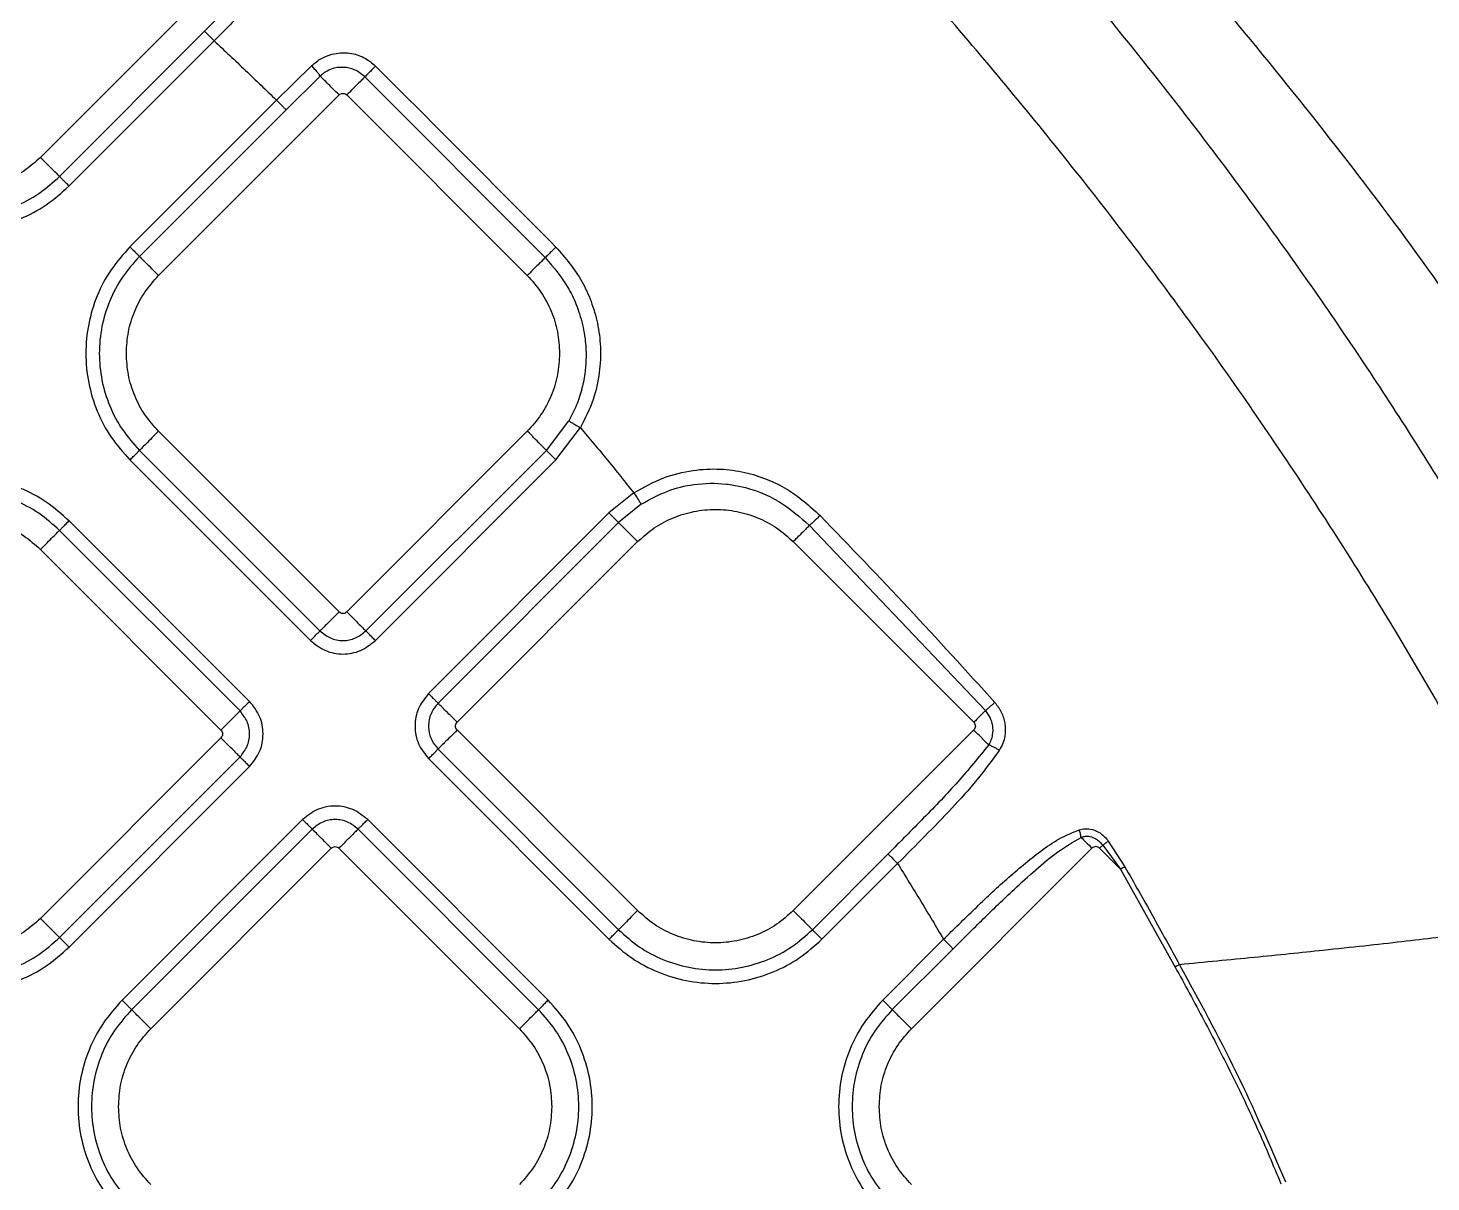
# Model space of a CAD drawing. Extents: x 939 to 1039, y 781 to 934.
# Drawn here: x 1001.9 to 1007.02, y 850.62 to 854.83 of the extents above; entities that cross this region are included whole.
import ezdxf

# ---------------------------------------------------------------- set-up
doc = ezdxf.new("R2010")
doc.units = 0
doc.header["$MEASUREMENT"] = 0
doc.layers.add('1', color=4, linetype='Continuous')

# ---------------------------------------------------------------- blocks, each defined once
blk = doc.blocks.new('Envoy')
at = {"layer": '1', "color": 3, "linetype": 'Continuous', "lineweight": 25}
for p, q in [((63.9481, 55.8416), (63.2892, 55.1827)), ((64.017, 55.7727), (63.8885, 55.6426)), ((63.359, 55.113), (63.8885, 55.6426)), ((63.3938, 55.0782), (63.9234, 55.6077)), ((64.1509, 55.3912), (64.2789, 55.517)), ((64.1858, 55.3563), (64.3103, 55.4794)), ((64.4736, 55.4764), (65.1317, 54.8168)), ((63.7204, 54.7515), (64.3793, 55.4104)), ((64.4076, 55.4104), (65.0664, 54.7515)), ((64.1509, 55.3912), (63.6159, 54.8561)), ((64.1858, 55.3563), (63.6507, 54.8213)), ((64.3793, 53.5246), (63.7204, 54.1834)), ((65.0664, 54.1834), (64.4076, 53.5246)), ((65.1361, 54.1137), (65.2177, 54.2209)), ((65.171, 54.0788), (65.2606, 54.1966)), ((63.6159, 54.0788), (64.2747, 53.42)), ((63.6507, 54.1137), (64.3096, 53.4548)), ((64.4773, 53.4548), (65.1361, 54.1137)), ((64.5122, 53.42), (65.171, 54.0788)), ((65.4555, 53.9586), (65.3645, 53.8853)), ((65.3645, 53.8853), (64.7057, 53.2265)), ((65.4822, 53.9172), (65.3994, 53.8504)), ((64.0178, 53.1631), (63.3589, 53.8219)), ((64.0526, 53.1979), (63.3938, 53.8568)), ((65.3994, 53.8504), (64.7406, 53.1916)), ((66.096, 53.8394), (66.7387, 53.1645)), ((64.8103, 53.1218), (65.4691, 53.7807)), ((66.0372, 53.7807), (66.6961, 53.1218)), ((63.2892, 53.7522), (63.948, 53.0933)), ((63.948, 53.0651), (63.2892, 52.4062)), ((65.4691, 52.4347), (64.8103, 53.0936)), ((66.6961, 53.0936), (66.0372, 52.4347)), ((64.7406, 53.0238), (65.3994, 52.365)), ((63.3589, 52.3365), (64.0178, 52.9953)), ((63.3938, 52.3016), (64.0526, 52.9605)), ((64.7057, 52.989), (65.3645, 52.3302)), ((64.2462, 52.7669), (63.5874, 52.1081)), ((65.1425, 52.1081), (64.4837, 52.7669)), ((64.281, 52.7321), (63.6222, 52.0732)), ((65.1076, 52.0732), (64.4488, 52.7321)), ((63.6919, 52.0035), (64.3508, 52.6623)), ((64.379, 52.6623), (65.0379, 52.0035)), ((67.1273, 52.6624), (66.4684, 52.0035)), ((67.1666, 52.6734), (67.1556, 52.6624)), ((67.2321, 52.5858), (67.1556, 52.6624)), ((67.1666, 52.6734), (67.2321, 52.5858)), ((67.1872, 52.6878), (67.2473, 52.5947)), ((66.107, 52.365), (66.3832, 52.6413)), ((66.1418, 52.3302), (66.4181, 52.6064)), ((67.2321, 52.5858), (67.4311, 52.2289)), ((66.5858, 52.3301), (66.3639, 52.1081)), ((66.6207, 52.2952), (66.3987, 52.0733))]:
    blk.add_line(p, q, dxfattribs=at)
for points, knots in [([(72.7313, 54.2603), (72.6546, 54.4406), (72.5038, 54.7955), (72.2499, 55.3062), (71.9953, 55.8054), (71.7358, 56.3022), (71.459, 56.7972), (71.1405, 57.3175), (70.7769, 57.8541), (70.3661, 58.4011), (69.9334, 58.9277), (69.4813, 59.4351), (68.9719, 59.965), (68.3999, 60.5123), (67.7586, 61.0704), (67.0871, 61.5964), (66.4626, 62.03), (65.8981, 62.3808), (65.4073, 62.6611), (64.9138, 62.9264), (64.4154, 63.1865), (63.9031, 63.4437), (63.5459, 63.5943), (63.3647, 63.6707)], [0, 0, 0, 0, 0.043075, 0.084792, 0.125367, 0.166341, 0.208133, 0.250178, 0.300543, 0.350671, 0.400588, 0.450369, 0.50006, 0.562146, 0.624384, 0.686899, 0.749638, 0.791506, 0.833112, 0.873998, 0.914771, 0.956766, 1, 1, 1, 1]), ([(70.004, 54.9657), (69.8903, 55.1736), (69.6649, 55.5857), (69.2912, 56.1818), (68.8856, 56.7546), (68.4472, 57.308), (67.9805, 57.8433), (67.4889, 58.3595), (66.9754, 58.8545), (66.4427, 59.3256), (65.8915, 59.7689), (65.3209, 60.181), (64.7279, 60.5627), (64.3181, 60.7942), (64.1118, 60.9108)], [0, 0, 0, 0, 0.0837733, 0.1660237, 0.2485669, 0.3317658, 0.4154841, 0.4995326, 0.5836663, 0.6675235, 0.750818, 0.8336197, 0.9162229, 1, 1, 1, 1]), ([(61.6039, 60.1101), (61.7981, 60.0167), (62.1926, 59.8271), (62.773, 59.5035), (63.3487, 59.1494), (63.9133, 58.7656), (64.4647, 58.3551), (65.0015, 57.9194), (65.5216, 57.4605), (66.0235, 56.9803), (66.5055, 56.4804), (66.9663, 55.9622), (67.4045, 55.4269), (67.818, 54.8761), (68.2049, 54.312), (68.562, 53.7369), (68.8884, 53.1576), (69.0799, 52.7639), (69.1743, 52.5699)], [0, 0, 0, 0, 0.059957, 0.121714, 0.184187, 0.2468, 0.309854, 0.373129, 0.436451, 0.499844, 0.56322, 0.626514, 0.689771, 0.752933, 0.815787, 0.878246, 0.940012, 1, 1, 1, 1]), ([(64.3705, 59.9211), (64.5101, 59.8133), (64.7953, 59.5932), (65.2206, 59.2412), (65.6399, 58.878), (66.0504, 58.5057), (66.4505, 58.1279), (66.846, 57.7391), (67.2343, 57.3418), (67.6109, 56.9408), (67.9851, 56.5253), (68.3492, 56.1013), (68.6991, 55.6743), (68.917, 55.3885), (69.0235, 55.2489)], [0, 0, 0, 0, 0.080034, 0.163499, 0.250447, 0.331666, 0.414851, 0.500036, 0.583222, 0.666805, 0.749521, 0.836848, 0.920323, 1, 1, 1, 1]), ([(68.8088, 52.4027), (68.6923, 52.6308), (68.4598, 53.086), (68.0646, 53.7419), (67.6411, 54.3763), (67.1886, 54.9876), (66.7104, 55.5764), (66.2082, 56.1427), (65.683, 56.6865), (65.1354, 57.2075), (64.5655, 57.7054), (63.973, 58.1789), (63.3579, 58.6266), (62.7196, 59.0449), (62.0597, 59.4343), (61.6018, 59.6624), (61.3725, 59.7766)], [0, 0, 0, 0, 0.07209, 0.143908, 0.21549, 0.286848, 0.358015, 0.42903, 0.499943, 0.570843, 0.641838, 0.713004, 0.784379, 0.855993, 0.927857, 1, 1, 1, 1]), ([(63.2583, 59.6684), (63.4364, 59.5541), (63.7986, 59.3216), (64.3174, 58.9289), (64.827, 58.5154), (65.323, 58.0881), (65.8052, 57.6474), (66.2514, 57.2148), (66.6637, 56.7925), (67.0441, 56.3824), (67.4144, 55.9618), (67.7751, 55.5309), (68.1248, 55.0889), (68.4609, 54.6331), (68.6619, 54.3139), (68.7628, 54.1538)], [0, 0, 0, 0, 0.081025, 0.164889, 0.248524, 0.331924, 0.415094, 0.498211, 0.56943, 0.640666, 0.712011, 0.783604, 0.855453, 0.927477, 1, 1, 1, 1]), ([(64.0546, 55.7416), (64.0329, 55.7191), (63.9896, 55.6743), (63.9455, 55.6299), (63.9234, 55.6077)], [0, 0, 0, 0, 0.500409, 1, 1, 1, 1]), ([(63.8885, 55.6426), (63.8897, 55.6415), (63.8919, 55.6393), (63.9002, 55.631), (63.911, 55.6201), (63.9193, 55.6119), (63.9234, 55.6077)], [0, 0, 0, 0, 0.250003, 0.499999, 0.749996, 1, 1, 1, 1]), ([(63.9234, 55.6077), (63.9616, 55.5719), (64.038, 55.5003), (64.1133, 55.4275), (64.1509, 55.3912)], [0, 0, 0, 0, 0.499975, 1, 1, 1, 1]), ([(64.2789, 55.517), (64.2907, 55.5267), (64.3128, 55.5449), (64.3602, 55.5631), (64.4147, 55.5667), (64.4714, 55.5496), (64.4992, 55.5266), (64.5126, 55.5155)], [0, 0, 0, 0, 0.176666, 0.330969, 0.584503, 0.799349, 1, 1, 1, 1]), ([(64.3103, 55.4794), (64.3094, 55.481), (64.3076, 55.4842), (64.3003, 55.4935), (64.2905, 55.5047), (64.2828, 55.5129), (64.2789, 55.517)], [0, 0, 0, 0, 0.249973, 0.500007, 0.750003, 1, 1, 1, 1]), ([(64.4736, 55.4764), (64.4641, 55.4842), (64.4445, 55.5005), (64.4049, 55.5129), (64.3667, 55.5108), (64.3337, 55.4985), (64.3184, 55.486), (64.3103, 55.4794)], [0, 0, 0, 0, 0.202593, 0.420319, 0.67244, 0.826361, 1, 1, 1, 1]), ([(64.5126, 55.5155), (64.5086, 55.5114), (64.5004, 55.5032), (64.4888, 55.4916), (64.4791, 55.4819), (64.4754, 55.4782), (64.4736, 55.4764)], [0, 0, 0, 0, 0.25, 0.500006, 0.750011, 1, 1, 1, 1]), ([(64.5126, 55.5155), (64.6224, 55.4056), (64.8421, 55.1859), (65.0614, 54.9657), (65.1711, 54.8556)], [0, 0, 0, 0, 0.499746, 1, 1, 1, 1]), ([(64.3793, 55.4104), (64.3713, 55.4183), (64.3554, 55.4343), (64.3343, 55.4553), (64.3178, 55.4718), (64.3128, 55.4769), (64.3103, 55.4794)], [0, 0, 0, 0, 0.250006, 0.499993, 0.74999, 1, 1, 1, 1]), ([(64.4736, 55.4764), (64.4705, 55.4733), (64.4642, 55.467), (64.4482, 55.451), (64.4289, 55.4317), (64.4147, 55.4175), (64.4076, 55.4104)], [0, 0, 0, 0, 0.250013, 0.500007, 0.749999, 1, 1, 1, 1]), ([(64.3793, 55.4104), (64.3814, 55.412), (64.3855, 55.4153), (64.3934, 55.4167), (64.4013, 55.4153), (64.4055, 55.412), (64.4076, 55.4104)], [0, 0, 0, 0, 0.250211, 0.500003, 0.749758, 1, 1, 1, 1]), ([(64.1509, 55.3912), (64.1551, 55.387), (64.1633, 55.3788), (64.1742, 55.3679), (64.1825, 55.3596), (64.1847, 55.3574), (64.1858, 55.3563)], [0, 0, 0, 0, 0.250018, 0.500001, 0.750001, 1, 1, 1, 1]), ([(63.2892, 55.1827), (63.2696, 55.1652), (63.2303, 55.1301), (63.1598, 55.0934), (63.0841, 55.0702), (63.0052, 55.0625), (62.9263, 55.0702), (62.8506, 55.0934), (62.7801, 55.1301), (62.7408, 55.1652), (62.7211, 55.1827)], [0, 0, 0, 0, 0.125, 0.249999, 0.375, 0.500001, 0.625, 0.750001, 0.875, 1, 1, 1, 1]), ([(63.2892, 55.1827), (63.2975, 55.1745), (63.3141, 55.1579), (63.3357, 55.1362), (63.3523, 55.1196), (63.3568, 55.1152), (63.359, 55.113)], [0, 0, 0, 0, 0.249999, 0.499994, 0.74999, 1, 1, 1, 1]), ([(62.6514, 55.113), (62.6759, 55.0912), (62.7248, 55.0475), (62.8126, 55.0017), (62.9069, 54.9729), (63.0052, 54.9633), (63.1035, 54.9729), (63.1977, 55.0017), (63.2856, 55.0475), (63.3345, 55.0912), (63.359, 55.113)], [0, 0, 0, 0, 0.125, 0.25, 0.375, 0.499999, 0.625, 0.75, 0.875, 1, 1, 1, 1]), ([(63.3938, 55.0782), (63.3897, 55.0823), (63.3814, 55.0906), (63.3706, 55.1014), (63.3623, 55.1097), (63.3601, 55.1119), (63.359, 55.113)], [0, 0, 0, 0, 0.250008, 0.500008, 0.749999, 1, 1, 1, 1]), ([(62.6165, 55.0782), (62.6434, 55.0542), (62.6972, 55.0062), (62.7937, 54.9559), (62.8972, 54.9242), (63.0052, 54.9136), (63.1131, 54.9242), (63.2167, 54.9559), (63.3132, 55.0062), (63.3669, 55.0542), (63.3938, 55.0782)], [0, 0, 0, 0, 0.125, 0.249999, 0.375, 0.499999, 0.625, 0.749999, 0.875, 1, 1, 1, 1]), ([(63.6159, 54.8561), (63.5919, 54.8292), (63.5439, 54.7755), (63.4936, 54.679), (63.4619, 54.5754), (63.4514, 54.4675), (63.4619, 54.3595), (63.4936, 54.256), (63.5439, 54.1595), (63.5919, 54.1057), (63.6159, 54.0788)], [0, 0, 0, 0, 0.125, 0.25, 0.375, 0.5, 0.625, 0.75, 0.875, 1, 1, 1, 1]), ([(63.6159, 54.8561), (63.62, 54.852), (63.6283, 54.8437), (63.6391, 54.8329), (63.6474, 54.8246), (63.6496, 54.8224), (63.6507, 54.8213)], [0, 0, 0, 0, 0.250002, 0.500002, 0.750004, 1, 1, 1, 1]), ([(65.1711, 54.8556), (65.1671, 54.8516), (65.159, 54.8436), (65.1474, 54.8321), (65.1375, 54.8224), (65.1336, 54.8187), (65.1317, 54.8168)], [0, 0, 0, 0, 0.249991, 0.499996, 0.74999, 1, 1, 1, 1]), ([(65.1711, 54.8556), (65.2053, 54.8155), (65.257, 54.7548), (65.301, 54.6569), (65.3246, 54.5766), (65.3357, 54.4892), (65.3314, 54.3952), (65.3096, 54.2943), (65.2774, 54.2302), (65.2606, 54.1966)], [0, 0, 0, 0, 0.21936, 0.331864, 0.448115, 0.570108, 0.700491, 0.842617, 1, 1, 1, 1]), ([(63.6507, 54.8213), (63.6289, 54.7968), (63.5852, 54.7478), (63.5394, 54.66), (63.5106, 54.5657), (63.501, 54.4675), (63.5106, 54.3692), (63.5394, 54.2749), (63.5852, 54.1871), (63.6289, 54.1382), (63.6507, 54.1137)], [0, 0, 0, 0, 0.124999, 0.25, 0.375, 0.5, 0.624999, 0.75, 0.875, 1, 1, 1, 1]), ([(63.7204, 54.7515), (63.7122, 54.7598), (63.6956, 54.7764), (63.674, 54.798), (63.6574, 54.8146), (63.6529, 54.819), (63.6507, 54.8213)], [0, 0, 0, 0, 0.249999, 0.499996, 0.749991, 1, 1, 1, 1]), ([(65.1317, 54.8168), (65.1285, 54.8136), (65.1221, 54.8072), (65.1062, 54.7913), (65.0872, 54.7724), (65.0733, 54.7585), (65.0664, 54.7515)], [0, 0, 0, 0, 0.250003, 0.499997, 0.750005, 1, 1, 1, 1]), ([(65.1317, 54.8168), (65.1629, 54.7802), (65.2092, 54.726), (65.2499, 54.637), (65.2685, 54.5754), (65.2791, 54.5125), (65.282, 54.4582), (65.2779, 54.3977), (65.2669, 54.3397), (65.2475, 54.2786), (65.2277, 54.2404), (65.2177, 54.2209)], [0, 0, 0, 0, 0.2216985, 0.3285216, 0.451775, 0.5198173, 0.6245242, 0.7036464, 0.8007752, 0.8983104, 1, 1, 1, 1]), ([(63.6028, 54.4675), (63.6043, 54.4938), (63.6072, 54.5464), (63.6313, 54.6221), (63.6678, 54.6926), (63.7029, 54.7319), (63.7204, 54.7515)], [0, 0, 0, 0, 0.25, 0.5, 0.750001, 1, 1, 1, 1]), ([(65.0664, 54.7515), (65.0839, 54.7319), (65.119, 54.6926), (65.1556, 54.6221), (65.1796, 54.5464), (65.1826, 54.4938), (65.1841, 54.4675)], [0, 0, 0, 0, 0.249999, 0.5, 0.75, 1, 1, 1, 1]), ([(63.7204, 54.1834), (63.7029, 54.2031), (63.6678, 54.2423), (63.6313, 54.3129), (63.6072, 54.3886), (63.6043, 54.4412), (63.6028, 54.4675)], [0, 0, 0, 0, 0.249999, 0.5, 0.75, 1, 1, 1, 1]), ([(65.1841, 54.4675), (65.1826, 54.4412), (65.1796, 54.3886), (65.1556, 54.3129), (65.119, 54.2423), (65.0839, 54.2031), (65.0664, 54.1834)], [0, 0, 0, 0, 0.25, 0.5, 0.750001, 1, 1, 1, 1]), ([(63.7204, 54.1834), (63.7122, 54.1751), (63.6956, 54.1586), (63.674, 54.1369), (63.6574, 54.1203), (63.6529, 54.1159), (63.6507, 54.1137)], [0, 0, 0, 0, 0.249998, 0.499996, 0.74999, 1, 1, 1, 1]), ([(65.1361, 54.1137), (65.1339, 54.1159), (65.1295, 54.1203), (65.1129, 54.1369), (65.0912, 54.1586), (65.0747, 54.1751), (65.0664, 54.1834)], [0, 0, 0, 0, 0.250011, 0.500002, 0.750001, 1, 1, 1, 1]), ([(65.2177, 54.2209), (65.219, 54.2201), (65.2218, 54.2186), (65.232, 54.2128), (65.2453, 54.2052), (65.2555, 54.1995), (65.2606, 54.1966)], [0, 0, 0, 0, 0.2500015, 0.5000038, 0.7499979, 1, 1, 1, 1]), ([(65.2606, 54.1966), (65.2934, 54.1572), (65.3589, 54.0783), (65.4233, 53.9985), (65.4555, 53.9586)], [0, 0, 0, 0, 0.500117, 1, 1, 1, 1]), ([(63.6159, 54.0788), (63.62, 54.083), (63.6283, 54.0912), (63.6391, 54.1021), (63.6474, 54.1104), (63.6496, 54.1126), (63.6507, 54.1137)], [0, 0, 0, 0, 0.250002, 0.500003, 0.750005, 1, 1, 1, 1]), ([(65.171, 54.0788), (65.1668, 54.083), (65.1586, 54.0912), (65.1477, 54.1021), (65.1394, 54.1104), (65.1372, 54.1126), (65.1361, 54.1137)], [0, 0, 0, 0, 0.2500037, 0.4999954, 0.7499995, 1, 1, 1, 1]), ([(65.4555, 53.9586), (65.491, 53.9786), (65.5589, 54.0167), (65.6675, 54.0431), (65.768, 54.0484), (65.8593, 54.036), (65.941, 54.0101), (66.0376, 53.9634), (66.0965, 53.9107), (66.1351, 53.8761)], [0, 0, 0, 0, 0.163399, 0.312112, 0.446229, 0.569001, 0.68357, 0.792474, 1, 1, 1, 1]), ([(63.3938, 53.8568), (63.3669, 53.8807), (63.3131, 53.9287), (63.2167, 53.979), (63.1131, 54.0107), (63.0051, 54.0213), (62.8972, 54.0107), (62.7936, 53.979), (62.6971, 53.9287), (62.6434, 53.8807), (62.6165, 53.8568)], [0, 0, 0, 0, 0.125, 0.249999, 0.375, 0.499999, 0.625, 0.75, 0.874999, 1, 1, 1, 1]), ([(65.4822, 53.9172), (65.5138, 53.9348), (65.5744, 53.9685), (65.6808, 53.9938), (65.7715, 53.9955), (65.877, 53.9776), (65.987, 53.9358), (66.0604, 53.8709), (66.096, 53.8394)], [0, 0, 0, 0, 0.161293, 0.308452, 0.485104, 0.564162, 0.788689, 1, 1, 1, 1]), ([(63.3589, 53.8219), (63.3345, 53.8437), (63.2855, 53.8874), (63.1977, 53.9332), (63.1034, 53.962), (63.0051, 53.9716), (62.9069, 53.962), (62.8126, 53.9332), (62.7248, 53.8874), (62.6758, 53.8437), (62.6514, 53.8219)], [0, 0, 0, 0, 0.125001, 0.25, 0.375, 0.5, 0.625, 0.75, 0.874999, 1, 1, 1, 1]), ([(65.4555, 53.9586), (65.4586, 53.9537), (65.465, 53.9439), (65.4733, 53.931), (65.4796, 53.9211), (65.4813, 53.9185), (65.4822, 53.9172)], [0, 0, 0, 0, 0.2500086, 0.5000001, 0.7499986, 1, 1, 1, 1]), ([(65.3645, 53.8853), (65.3687, 53.8811), (65.3769, 53.8729), (65.3878, 53.862), (65.3961, 53.8537), (65.3983, 53.8515), (65.3994, 53.8504)], [0, 0, 0, 0, 0.250012, 0.5, 0.750001, 1, 1, 1, 1]), ([(65.4691, 53.7807), (65.4888, 53.7982), (65.5281, 53.8333), (65.5986, 53.87), (65.6743, 53.8932), (65.7532, 53.9009), (65.8321, 53.8932), (65.9078, 53.87), (65.9783, 53.8333), (66.0176, 53.7982), (66.0372, 53.7807)], [0, 0, 0, 0, 0.125, 0.250001, 0.375, 0.5, 0.624999, 0.75, 0.874999, 1, 1, 1, 1]), ([(66.1351, 53.8761), (66.1315, 53.8726), (66.1242, 53.8655), (66.1132, 53.8551), (66.1032, 53.8459), (66.0984, 53.8416), (66.096, 53.8394)], [0, 0, 0, 0, 0.250007, 0.50001, 0.750004, 1, 1, 1, 1]), ([(66.1351, 53.8761), (66.2429, 53.7642), (66.4589, 53.54), (66.6681, 53.3096), (66.7729, 53.1942)], [0, 0, 0, 0, 0.499129, 1, 1, 1, 1]), ([(62.7211, 53.7522), (62.7407, 53.7697), (62.78, 53.8048), (62.8506, 53.8415), (62.9262, 53.8647), (63.0051, 53.8724), (63.0841, 53.8647), (63.1597, 53.8415), (63.2303, 53.8048), (63.2696, 53.7697), (63.2892, 53.7522)], [0, 0, 0, 0, 0.125001, 0.250001, 0.374999, 0.5, 0.624999, 0.749999, 0.874999, 1, 1, 1, 1]), ([(63.2892, 53.7522), (63.2975, 53.7604), (63.314, 53.777), (63.3357, 53.7987), (63.3523, 53.8153), (63.3567, 53.8197), (63.3589, 53.8219)], [0, 0, 0, 0, 0.249997, 0.499996, 0.749989, 1, 1, 1, 1]), ([(63.3938, 53.8568), (63.3897, 53.8526), (63.3814, 53.8443), (63.3706, 53.8335), (63.3623, 53.8252), (63.36, 53.823), (63.3589, 53.8219)], [0, 0, 0, 0, 0.250009, 0.499999, 0.749998, 1, 1, 1, 1]), ([(65.4691, 53.7807), (65.4608, 53.789), (65.4443, 53.8055), (65.4226, 53.8272), (65.406, 53.8438), (65.4016, 53.8482), (65.3994, 53.8504)], [0, 0, 0, 0, 0.249999, 0.499997, 0.749992, 1, 1, 1, 1]), ([(66.096, 53.8394), (66.0924, 53.8359), (66.0853, 53.8288), (66.0708, 53.8143), (66.0546, 53.798), (66.043, 53.7865), (66.0372, 53.7807)], [0, 0, 0, 0, 0.249999, 0.499996, 0.750002, 1, 1, 1, 1]), ([(64.3793, 53.5246), (64.371, 53.5163), (64.3544, 53.4997), (64.3328, 53.4781), (64.3162, 53.4615), (64.3118, 53.4571), (64.3096, 53.4548)], [0, 0, 0, 0, 0.250002, 0.499999, 0.74999, 1, 1, 1, 1]), ([(64.4076, 53.5246), (64.4055, 53.5229), (64.4013, 53.5197), (64.3934, 53.5182), (64.3855, 53.5197), (64.3814, 53.5229), (64.3793, 53.5246)], [0, 0, 0, 0, 0.2502371, 0.4999972, 0.7497942, 1, 1, 1, 1]), ([(64.4076, 53.5246), (64.4158, 53.5163), (64.4324, 53.4997), (64.454, 53.4781), (64.4706, 53.4615), (64.4751, 53.4571), (64.4773, 53.4548)], [0, 0, 0, 0, 0.249996, 0.499994, 0.749989, 1, 1, 1, 1]), ([(64.2747, 53.42), (64.2788, 53.4241), (64.2871, 53.4324), (64.2979, 53.4432), (64.3062, 53.4515), (64.3084, 53.4537), (64.3096, 53.4548)], [0, 0, 0, 0, 0.250012, 0.500006, 0.750003, 1, 1, 1, 1]), ([(64.2747, 53.42), (64.292, 53.4063), (64.3268, 53.3788), (64.3934, 53.3668), (64.4601, 53.3788), (64.4948, 53.4063), (64.5122, 53.42)], [0, 0, 0, 0, 0.250069, 0.499984, 0.749929, 1, 1, 1, 1]), ([(64.3096, 53.4548), (64.3218, 53.4452), (64.3464, 53.4258), (64.3934, 53.4172), (64.4405, 53.4258), (64.465, 53.4452), (64.4773, 53.4548)], [0, 0, 0, 0, 0.249859, 0.499982, 0.750123, 1, 1, 1, 1]), ([(64.5122, 53.42), (64.508, 53.4241), (64.4997, 53.4324), (64.4889, 53.4432), (64.4806, 53.4515), (64.4784, 53.4537), (64.4773, 53.4548)], [0, 0, 0, 0, 0.2500033, 0.4999999, 0.7499998, 1, 1, 1, 1]), ([(64.7057, 53.2265), (64.692, 53.2091), (64.6646, 53.1744), (64.6525, 53.1077), (64.6645, 53.0411), (64.692, 53.0063), (64.7057, 52.989)], [0, 0, 0, 0, 0.2500651, 0.4999831, 0.7499287, 1, 1, 1, 1]), ([(64.7057, 53.2265), (64.7099, 53.2223), (64.7181, 53.214), (64.7289, 53.2032), (64.7372, 53.1949), (64.7395, 53.1927), (64.7406, 53.1916)], [0, 0, 0, 0, 0.250002, 0.499998, 0.750001, 1, 1, 1, 1]), ([(63.948, 53.0933), (63.9563, 53.1016), (63.9729, 53.1182), (63.9945, 53.1398), (64.0111, 53.1564), (64.0156, 53.1608), (64.0178, 53.1631)], [0, 0, 0, 0, 0.249996, 0.499994, 0.749989, 1, 1, 1, 1]), ([(64.0526, 53.1979), (64.0485, 53.1938), (64.0402, 53.1855), (64.0294, 53.1747), (64.0211, 53.1664), (64.0189, 53.1642), (64.0178, 53.1631)], [0, 0, 0, 0, 0.250008, 0.499997, 0.750003, 1, 1, 1, 1]), ([(64.0178, 52.9953), (64.0274, 53.0076), (64.0468, 53.0321), (64.0554, 53.0792), (64.0468, 53.1263), (64.0274, 53.1508), (64.0178, 53.1631)], [0, 0, 0, 0, 0.24986, 0.499984, 0.750124, 1, 1, 1, 1]), ([(64.0526, 52.9605), (64.0663, 52.9778), (64.0938, 53.0126), (64.1058, 53.0792), (64.0938, 53.1458), (64.0663, 53.1806), (64.0526, 53.1979)], [0, 0, 0, 0, 0.2500651, 0.4999831, 0.7499287, 1, 1, 1, 1]), ([(64.7406, 53.1916), (64.7309, 53.1793), (64.7115, 53.1548), (64.703, 53.1077), (64.7115, 53.0607), (64.7309, 53.0361), (64.7406, 53.0238)], [0, 0, 0, 0, 0.249859, 0.499983, 0.750121, 1, 1, 1, 1]), ([(64.8103, 53.1218), (64.802, 53.1301), (64.7854, 53.1467), (64.7638, 53.1683), (64.7472, 53.1849), (64.7428, 53.1894), (64.7406, 53.1916)], [0, 0, 0, 0, 0.250004, 0.500001, 0.749991, 1, 1, 1, 1]), ([(66.7387, 53.1645), (66.7322, 53.158), (66.7191, 53.1449), (66.7038, 53.1295), (66.6961, 53.1218)], [0, 0, 0, 0, 0.499999, 1, 1, 1, 1]), ([(66.7387, 53.1645), (66.7413, 53.1666), (66.7464, 53.1709), (66.7552, 53.1785), (66.7643, 53.1864), (66.77, 53.1916), (66.7729, 53.1942)], [0, 0, 0, 0, 0.249988, 0.499996, 0.749987, 1, 1, 1, 1]), ([(66.7505, 53.0391), (66.754, 53.0452), (66.7605, 53.0566), (66.7667, 53.0803), (66.7669, 53.1086), (66.7573, 53.1397), (66.7449, 53.1563), (66.7387, 53.1645)], [0, 0, 0, 0, 0.156195, 0.296908, 0.546034, 0.77576, 1, 1, 1, 1]), ([(66.7729, 53.1942), (66.7814, 53.183), (66.7986, 53.1601), (66.8119, 53.1169), (66.8118, 53.0776), (66.8032, 53.044), (66.7939, 53.0277), (66.789, 53.0191)], [0, 0, 0, 0, 0.220812, 0.447661, 0.697409, 0.839367, 1, 1, 1, 1]), ([(64.8103, 53.0936), (64.8086, 53.0956), (64.8054, 53.0998), (64.8039, 53.1077), (64.8054, 53.1156), (64.8086, 53.1198), (64.8103, 53.1218)], [0, 0, 0, 0, 0.2502365, 0.5000078, 0.7497791, 1, 1, 1, 1]), ([(66.6961, 53.1218), (66.6977, 53.1198), (66.701, 53.1156), (66.7024, 53.1077), (66.701, 53.0998), (66.6977, 53.0956), (66.6961, 53.0936)], [0, 0, 0, 0, 0.250225, 0.499992, 0.74976, 1, 1, 1, 1]), ([(63.948, 53.0933), (63.9497, 53.0913), (63.9529, 53.0871), (63.9544, 53.0792), (63.9529, 53.0713), (63.9497, 53.0671), (63.948, 53.0651)], [0, 0, 0, 0, 0.25024, 0.500008, 0.749775, 1, 1, 1, 1]), ([(64.0178, 52.9953), (64.0156, 52.9975), (64.0111, 53.002), (63.9945, 53.0186), (63.9729, 53.0402), (63.9563, 53.0568), (63.948, 53.0651)], [0, 0, 0, 0, 0.250009, 0.500004, 0.750001, 1, 1, 1, 1]), ([(64.8103, 53.0936), (64.802, 53.0853), (64.7854, 53.0687), (64.7638, 53.0471), (64.7472, 53.0305), (64.7428, 53.0261), (64.7406, 53.0238)], [0, 0, 0, 0, 0.2500014, 0.4999986, 0.7499908, 1, 1, 1, 1]), ([(66.7505, 53.0391), (66.747, 53.0427), (66.7398, 53.0498), (66.7264, 53.0633), (66.7116, 53.078), (66.7013, 53.0884), (66.6961, 53.0936)], [0, 0, 0, 0, 0.250001, 0.499998, 0.749999, 1, 1, 1, 1]), ([(64.7057, 52.989), (64.7099, 52.9931), (64.7181, 53.0014), (64.7289, 53.0122), (64.7372, 53.0205), (64.7395, 53.0227), (64.7406, 53.0238)], [0, 0, 0, 0, 0.250008, 0.499997, 0.750003, 1, 1, 1, 1]), ([(66.7505, 53.0391), (66.7137, 52.9939), (66.6389, 52.902), (66.5129, 52.7719), (66.4266, 52.685), (66.3832, 52.6413)], [0, 0, 0, 0, 0.3248774, 0.6607198, 1, 1, 1, 1]), ([(66.789, 53.0191), (66.7626, 52.9828), (66.7094, 52.9096), (66.5846, 52.7729), (66.4848, 52.6731), (66.4181, 52.6064)], [0, 0, 0, 0, 0.246241, 0.496473, 1, 1, 1, 1]), ([(66.789, 53.0191), (66.7856, 53.0213), (66.7789, 53.0258), (66.7686, 53.0315), (66.7588, 53.0362), (66.7533, 53.0382), (66.7505, 53.0391)], [0, 0, 0, 0, 0.250006, 0.500013, 0.750012, 1, 1, 1, 1]), ([(64.0178, 52.9953), (64.0189, 52.9942), (64.0211, 52.992), (64.0294, 52.9837), (64.0402, 52.9729), (64.0485, 52.9646), (64.0526, 52.9605)], [0, 0, 0, 0, 0.249999, 0.500002, 0.749998, 1, 1, 1, 1]), ([(64.4837, 52.7669), (64.4663, 52.7806), (64.4316, 52.8081), (64.3649, 52.8201), (64.2983, 52.8081), (64.2635, 52.7806), (64.2462, 52.7669)], [0, 0, 0, 0, 0.250069, 0.499984, 0.749929, 1, 1, 1, 1]), ([(64.2462, 52.7669), (64.2503, 52.7628), (64.2586, 52.7545), (64.2694, 52.7437), (64.2777, 52.7354), (64.2799, 52.7332), (64.281, 52.7321)], [0, 0, 0, 0, 0.2500033, 0.4999999, 0.7499998, 1, 1, 1, 1]), ([(64.4488, 52.7321), (64.4365, 52.7417), (64.412, 52.7611), (64.3649, 52.7697), (64.3179, 52.7611), (64.2933, 52.7417), (64.281, 52.7321)], [0, 0, 0, 0, 0.249859, 0.499982, 0.750123, 1, 1, 1, 1]), ([(64.4488, 52.7321), (64.4499, 52.7332), (64.4521, 52.7354), (64.4604, 52.7437), (64.4712, 52.7545), (64.4795, 52.7628), (64.4837, 52.7669)], [0, 0, 0, 0, 0.249997, 0.499994, 0.749988, 1, 1, 1, 1]), ([(64.3508, 52.6623), (64.3425, 52.6706), (64.3259, 52.6872), (64.3043, 52.7088), (64.2877, 52.7254), (64.2833, 52.7298), (64.281, 52.7321)], [0, 0, 0, 0, 0.249998, 0.499996, 0.74999, 1, 1, 1, 1]), ([(64.4488, 52.7321), (64.4466, 52.7298), (64.4421, 52.7254), (64.4255, 52.7088), (64.4039, 52.6872), (64.3873, 52.6706), (64.379, 52.6623)], [0, 0, 0, 0, 0.2500097, 0.4999994, 0.7499962, 1, 1, 1, 1]), ([(66.5858, 52.3301), (66.6236, 52.3672), (66.6996, 52.4417), (66.8163, 52.5515), (66.9187, 52.6373), (67.0069, 52.6991), (67.0565, 52.7195), (67.0814, 52.7298)], [0, 0, 0, 0, 0.243768, 0.490138, 0.741492, 0.870136, 1, 1, 1, 1]), ([(66.6207, 52.2952), (66.6573, 52.3317), (66.7308, 52.4048), (66.831, 52.5018), (66.9215, 52.5834), (67.0007, 52.6508), (67.0588, 52.685), (67.0877, 52.7019)], [0, 0, 0, 0, 0.247641, 0.496973, 0.66981, 0.836113, 1, 1, 1, 1]), ([(67.0814, 52.7298), (67.0884, 52.7314), (67.1015, 52.7343), (67.1256, 52.7325), (67.1503, 52.7236), (67.1723, 52.7069), (67.1825, 52.6938), (67.1872, 52.6878)], [0, 0, 0, 0, 0.1801735, 0.3374016, 0.6005188, 0.8174498, 1, 1, 1, 1]), ([(67.0877, 52.7019), (67.087, 52.7065), (67.0857, 52.7155), (67.0829, 52.725), (67.0814, 52.7298)], [0, 0, 0, 0, 0.500017, 1, 1, 1, 1]), ([(67.1666, 52.6734), (67.1627, 52.678), (67.1544, 52.6877), (67.1371, 52.6993), (67.1189, 52.7049), (67.1017, 52.7055), (67.0925, 52.7032), (67.0877, 52.7019)], [0, 0, 0, 0, 0.197821, 0.419429, 0.677689, 0.829147, 1, 1, 1, 1]), ([(67.0877, 52.7019), (67.0939, 52.6958), (67.1061, 52.6835), (67.1202, 52.6694), (67.1273, 52.6624)], [0, 0, 0, 0, 0.499997, 1, 1, 1, 1]), ([(64.3508, 52.6623), (64.3528, 52.664), (64.357, 52.6672), (64.3649, 52.6687), (64.3728, 52.6672), (64.377, 52.664), (64.379, 52.6623)], [0, 0, 0, 0, 0.250242, 0.499997, 0.749789, 1, 1, 1, 1]), ([(67.1556, 52.6624), (67.1535, 52.664), (67.1494, 52.6673), (67.1414, 52.6687), (67.1335, 52.6673), (67.1293, 52.664), (67.1273, 52.6624)], [0, 0, 0, 0, 0.250234, 0.500018, 0.749766, 1, 1, 1, 1]), ([(67.1872, 52.6878), (67.1838, 52.6854), (67.1771, 52.6807), (67.1701, 52.6758), (67.1666, 52.6734)], [0, 0, 0, 0, 0.499988, 1, 1, 1, 1]), ([(66.3832, 52.6413), (66.3843, 52.6402), (66.3866, 52.638), (66.3949, 52.6297), (66.4057, 52.6188), (66.414, 52.6106), (66.4181, 52.6064)], [0, 0, 0, 0, 0.249996, 0.499998, 0.749993, 1, 1, 1, 1]), ([(66.4181, 52.6064), (66.4465, 52.5606), (66.5033, 52.469), (66.5583, 52.3764), (66.5858, 52.3301)], [0, 0, 0, 0, 0.500433, 1, 1, 1, 1]), ([(67.2473, 52.5947), (67.2449, 52.5932), (67.2399, 52.5904), (67.2347, 52.5873), (67.2321, 52.5858)], [0, 0, 0, 0, 0.499982, 1, 1, 1, 1]), ([(67.2473, 52.5947), (67.2813, 52.5355), (67.3491, 52.4171), (67.4141, 52.2972), (67.4466, 52.2373)], [0, 0, 0, 0, 0.500226, 1, 1, 1, 1]), ([(63.2892, 52.4062), (63.2696, 52.3887), (63.2303, 52.3536), (63.1597, 52.3169), (63.0841, 52.2937), (63.0051, 52.286), (62.9262, 52.2937), (62.8506, 52.3169), (62.78, 52.3536), (62.7407, 52.3887), (62.7211, 52.4062)], [0, 0, 0, 0, 0.125001, 0.25, 0.375001, 0.5, 0.625001, 0.75, 0.874999, 1, 1, 1, 1]), ([(63.2892, 52.4062), (63.2975, 52.3979), (63.314, 52.3814), (63.3357, 52.3597), (63.3523, 52.3431), (63.3567, 52.3387), (63.3589, 52.3365)], [0, 0, 0, 0, 0.25, 0.499998, 0.74999, 1, 1, 1, 1]), ([(65.4691, 52.4347), (65.4608, 52.4265), (65.4443, 52.4099), (65.4226, 52.3882), (65.406, 52.3716), (65.4016, 52.3672), (65.3994, 52.365)], [0, 0, 0, 0, 0.249999, 0.499995, 0.749992, 1, 1, 1, 1]), ([(66.0372, 52.4347), (66.0176, 52.4172), (65.9783, 52.3821), (65.9078, 52.3454), (65.8321, 52.3222), (65.7532, 52.3145), (65.6743, 52.3222), (65.5986, 52.3454), (65.5281, 52.3821), (65.4888, 52.4172), (65.4691, 52.4347)], [0, 0, 0, 0, 0.125001, 0.250001, 0.375001, 0.5, 0.625001, 0.749999, 0.875, 1, 1, 1, 1]), ([(66.0372, 52.4347), (66.0455, 52.4265), (66.0621, 52.4099), (66.0837, 52.3882), (66.1003, 52.3716), (66.1048, 52.3672), (66.107, 52.365)], [0, 0, 0, 0, 0.25, 0.499996, 0.749989, 1, 1, 1, 1]), ([(68.8088, 52.4027), (68.8016, 52.4002), (68.7872, 52.3951), (68.7395, 52.3853), (68.6645, 52.3728), (68.55, 52.3563), (68.4063, 52.3382), (68.2604, 52.321), (68.1225, 52.3055), (67.9451, 52.2866), (67.7221, 52.2637), (67.5388, 52.2461), (67.4466, 52.2373)], [0, 0, 0, 0, 0.0854, 0.170501, 0.256258, 0.377169, 0.499049, 0.580084, 0.661296, 0.743376, 0.871018, 1, 1, 1, 1]), ([(62.6514, 52.3365), (62.6758, 52.3147), (62.7248, 52.271), (62.8126, 52.2252), (62.9069, 52.1964), (63.0051, 52.1868), (63.1034, 52.1964), (63.1977, 52.2252), (63.2855, 52.271), (63.3345, 52.3147), (63.3589, 52.3365)], [0, 0, 0, 0, 0.125, 0.250001, 0.375, 0.5, 0.625, 0.749999, 0.875, 1, 1, 1, 1]), ([(63.3938, 52.3016), (63.3897, 52.3058), (63.3814, 52.3141), (63.3706, 52.3249), (63.3623, 52.3332), (63.36, 52.3354), (63.3589, 52.3365)], [0, 0, 0, 0, 0.250003, 0.499994, 0.749998, 1, 1, 1, 1]), ([(65.3645, 52.3302), (65.3687, 52.3343), (65.3769, 52.3426), (65.3878, 52.3534), (65.3961, 52.3617), (65.3983, 52.3639), (65.3994, 52.365)], [0, 0, 0, 0, 0.250017, 0.500005, 0.750001, 1, 1, 1, 1]), ([(65.3994, 52.365), (65.4239, 52.3432), (65.4728, 52.2995), (65.5606, 52.2537), (65.6549, 52.2249), (65.7532, 52.2153), (65.8515, 52.2249), (65.9457, 52.2537), (66.0336, 52.2995), (66.0825, 52.3432), (66.107, 52.365)], [0, 0, 0, 0, 0.124999, 0.25, 0.375, 0.5, 0.625, 0.75, 0.874999, 1, 1, 1, 1]), ([(66.1418, 52.3302), (66.1377, 52.3343), (66.1294, 52.3426), (66.1186, 52.3534), (66.1103, 52.3617), (66.1081, 52.3639), (66.107, 52.365)], [0, 0, 0, 0, 0.250009, 0.499999, 0.749998, 1, 1, 1, 1]), ([(62.6165, 52.3016), (62.6434, 52.2776), (62.6971, 52.2297), (62.7936, 52.1794), (62.8972, 52.1477), (63.0051, 52.1371), (63.1131, 52.1477), (63.2167, 52.1794), (63.3131, 52.2297), (63.3669, 52.2776), (63.3938, 52.3016)], [0, 0, 0, 0, 0.125001, 0.250001, 0.375, 0.500001, 0.625, 0.750001, 0.875, 1, 1, 1, 1]), ([(65.3645, 52.3302), (65.3914, 52.3062), (65.4452, 52.2582), (65.5417, 52.2079), (65.6452, 52.1762), (65.7532, 52.1656), (65.8611, 52.1762), (65.9647, 52.2079), (66.0612, 52.2582), (66.1149, 52.3062), (66.1418, 52.3302)], [0, 0, 0, 0, 0.125, 0.250001, 0.375, 0.500001, 0.625, 0.750001, 0.875, 1, 1, 1, 1]), ([(66.5858, 52.3301), (66.59, 52.3259), (66.5982, 52.3177), (66.6091, 52.3068), (66.6174, 52.2985), (66.6196, 52.2963), (66.6207, 52.2952)], [0, 0, 0, 0, 0.250003, 0.499994, 0.749998, 1, 1, 1, 1]), ([(67.4466, 52.2373), (67.4441, 52.2359), (67.439, 52.2332), (67.4337, 52.2303), (67.4311, 52.2289)], [0, 0, 0, 0, 0.500019, 1, 1, 1, 1]), ([(67.4466, 52.2373), (67.5175, 52.108), (67.6588, 51.8498), (67.7756, 51.5797), (67.8339, 51.4449)], [0, 0, 0, 0, 0.500935, 1, 1, 1, 1]), ([(67.4311, 52.2289), (67.4662, 52.1643), (67.5365, 52.0351), (67.6376, 51.8392), (67.7328, 51.6408), (67.789, 51.5056), (67.8171, 51.4381)], [0, 0, 0, 0, 0.250498, 0.501311, 0.750904, 1, 1, 1, 1]), ([(63.5874, 52.1081), (63.5634, 52.0812), (63.5154, 52.0274), (63.4651, 51.9309), (63.4334, 51.8274), (63.4229, 51.7194), (63.4334, 51.6115), (63.4651, 51.5079), (63.5154, 51.4114), (63.5634, 51.3577), (63.5874, 51.3308)], [0, 0, 0, 0, 0.124999, 0.25, 0.375, 0.5, 0.625, 0.75, 0.875001, 1, 1, 1, 1]), ([(63.5874, 52.1081), (63.5915, 52.1039), (63.5998, 52.0957), (63.6106, 52.0848), (63.6189, 52.0765), (63.6211, 52.0743), (63.6222, 52.0732)], [0, 0, 0, 0, 0.2500124, 0.5000013, 0.7500024, 1, 1, 1, 1]), ([(65.1425, 52.1081), (65.1383, 52.1039), (65.1301, 52.0957), (65.1192, 52.0848), (65.1109, 52.0765), (65.1087, 52.0743), (65.1076, 52.0732)], [0, 0, 0, 0, 0.250001, 0.500001, 0.750002, 1, 1, 1, 1]), ([(65.1425, 51.3308), (65.1665, 51.3577), (65.2144, 51.4114), (65.2647, 51.5079), (65.2964, 51.6115), (65.307, 51.7194), (65.2964, 51.8274), (65.2647, 51.9309), (65.2144, 52.0274), (65.1665, 52.0812), (65.1425, 52.1081)], [0, 0, 0, 0, 0.125, 0.25, 0.375, 0.5, 0.625, 0.75, 0.875, 1, 1, 1, 1]), ([(66.3639, 52.1081), (66.3399, 52.0812), (66.2919, 52.0275), (66.2416, 51.931), (66.2099, 51.8274), (66.1994, 51.7195), (66.2099, 51.6115), (66.2416, 51.508), (66.2919, 51.4115), (66.3399, 51.3577), (66.3639, 51.3308)], [0, 0, 0, 0, 0.125, 0.25, 0.375, 0.5, 0.625, 0.75, 0.875, 1, 1, 1, 1]), ([(66.3639, 52.1081), (66.368, 52.104), (66.3763, 52.0957), (66.3871, 52.0849), (66.3954, 52.0766), (66.3976, 52.0744), (66.3987, 52.0733)], [0, 0, 0, 0, 0.250003, 0.499994, 0.749998, 1, 1, 1, 1]), ([(63.6222, 52.0732), (63.6004, 52.0488), (63.5567, 51.9998), (63.5109, 51.912), (63.4821, 51.8177), (63.4725, 51.7194), (63.4821, 51.6212), (63.5109, 51.5269), (63.5567, 51.4391), (63.6004, 51.3901), (63.6222, 51.3656)], [0, 0, 0, 0, 0.1250008, 0.2500001, 0.3750006, 0.5000003, 0.625, 0.7500004, 0.8749997, 1, 1, 1, 1]), ([(63.6919, 52.0035), (63.6837, 52.0118), (63.6671, 52.0283), (63.6454, 52.05), (63.6288, 52.0666), (63.6244, 52.071), (63.6222, 52.0732)], [0, 0, 0, 0, 0.249999, 0.499997, 0.749991, 1, 1, 1, 1]), ([(65.0379, 52.0035), (65.0462, 52.0118), (65.0627, 52.0283), (65.0844, 52.05), (65.101, 52.0666), (65.1054, 52.071), (65.1076, 52.0732)], [0, 0, 0, 0, 0.249999, 0.499997, 0.749991, 1, 1, 1, 1]), ([(65.1076, 51.3656), (65.1294, 51.3901), (65.1731, 51.4391), (65.2189, 51.5269), (65.2477, 51.6212), (65.2574, 51.7194), (65.2477, 51.8177), (65.2189, 51.912), (65.1731, 51.9998), (65.1294, 52.0488), (65.1076, 52.0732)], [0, 0, 0, 0, 0.125, 0.25, 0.375, 0.5, 0.624999, 0.749999, 0.874999, 1, 1, 1, 1]), ([(66.3987, 52.0733), (66.3769, 52.0488), (66.3332, 51.9998), (66.2874, 51.912), (66.2586, 51.8177), (66.249, 51.7195), (66.2586, 51.6212), (66.2874, 51.5269), (66.3332, 51.4391), (66.3769, 51.3902), (66.3987, 51.3657)], [0, 0, 0, 0, 0.124999, 0.249999, 0.375, 0.5, 0.625, 0.75, 0.875, 1, 1, 1, 1]), ([(66.3987, 52.0733), (66.4009, 52.071), (66.4054, 52.0666), (66.422, 52.05), (66.4436, 52.0284), (66.4602, 52.0118), (66.4684, 52.0035)], [0, 0, 0, 0, 0.25001, 0.500002, 0.75, 1, 1, 1, 1]), ([(63.5743, 51.7194), (63.5758, 51.7457), (63.5787, 51.7983), (63.6028, 51.874), (63.6393, 51.9446), (63.6744, 51.9839), (63.6919, 52.0035)], [0, 0, 0, 0, 0.25, 0.5, 0.750001, 1, 1, 1, 1]), ([(65.0379, 52.0035), (65.0554, 51.9839), (65.0905, 51.9446), (65.127, 51.874), (65.1511, 51.7983), (65.1541, 51.7457), (65.1555, 51.7194)], [0, 0, 0, 0, 0.249999, 0.5, 0.75, 1, 1, 1, 1]), ([(66.3508, 51.7195), (66.3523, 51.7458), (66.3552, 51.7984), (66.3793, 51.8741), (66.4158, 51.9446), (66.4509, 51.9839), (66.4684, 52.0035)], [0, 0, 0, 0, 0.25, 0.5, 0.750001, 1, 1, 1, 1]), ([(63.6919, 51.4354), (63.6744, 51.455), (63.6393, 51.4943), (63.6028, 51.5648), (63.5787, 51.6405), (63.5758, 51.6931), (63.5743, 51.7194)], [0, 0, 0, 0, 0.249999, 0.5, 0.75, 1, 1, 1, 1]), ([(65.1555, 51.7194), (65.1541, 51.6931), (65.1511, 51.6405), (65.127, 51.5648), (65.0905, 51.4943), (65.0554, 51.455), (65.0379, 51.4354)], [0, 0, 0, 0, 0.25, 0.5, 0.750001, 1, 1, 1, 1]), ([(66.4684, 51.4354), (66.4509, 51.4551), (66.4158, 51.4943), (66.3793, 51.5649), (66.3552, 51.6406), (66.3523, 51.6932), (66.3508, 51.7195)], [0, 0, 0, 0, 0.249999, 0.5, 0.75, 1, 1, 1, 1])]:
    blk.add_open_spline(points, degree=3, knots=knots, dxfattribs=at)

msp = doc.modelspace()

# ---------------------------------------------------------------- block references
at = {"layer": '1'}
msp.add_blockref('Envoy', (938.6538, 799.1744), dxfattribs=at)

doc.saveas('drawing.dxf')
